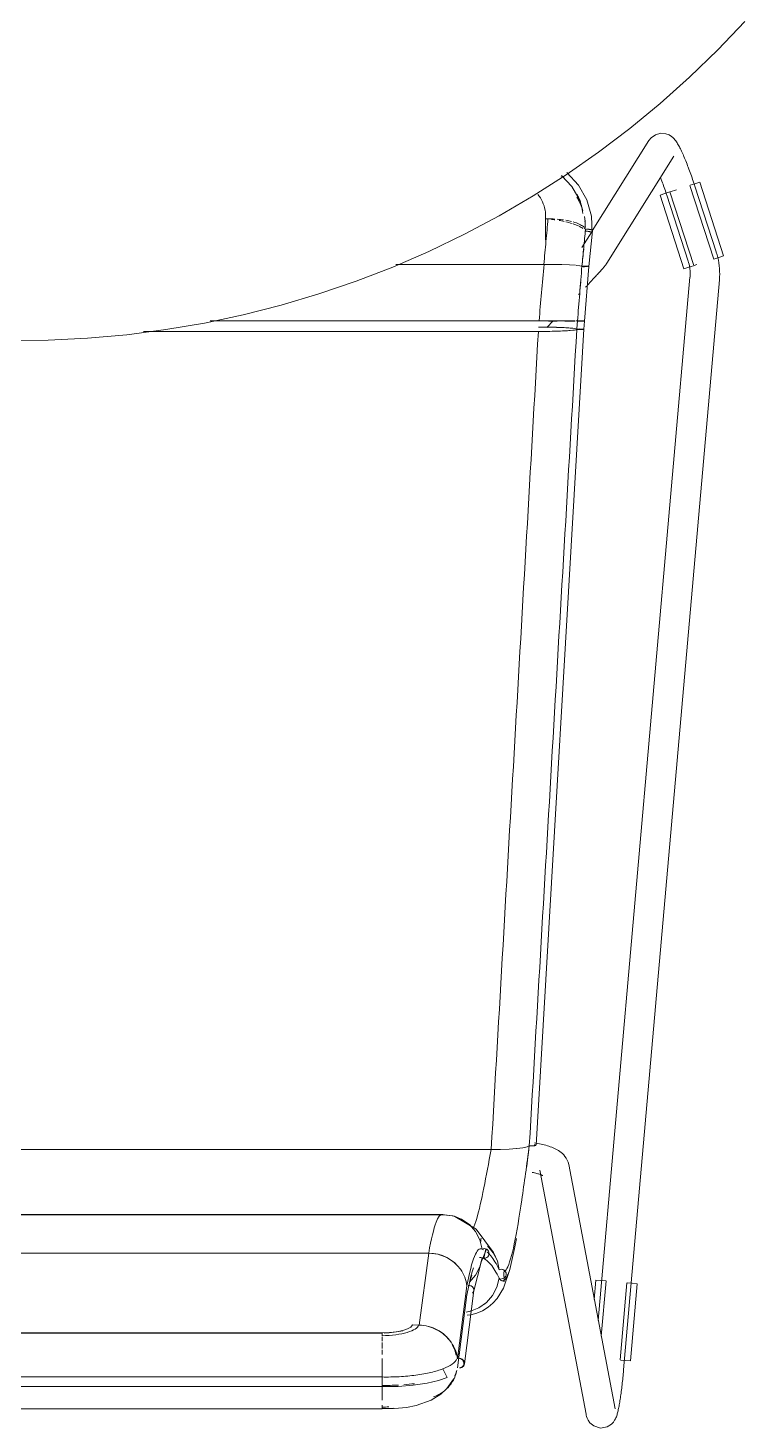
# Model space of a CAD drawing. Header units: millimetres. Extents: x 155927 to 317870, y -36033 to 97293.
# Drawn here: x 167040 to 167332, y 30926 to 31495 of the extents above; entities that cross this region are included whole.
import ezdxf

# ---------------------------------------------------------------- set-up
doc = ezdxf.new("R2010")
doc.units = ezdxf.units.MM
doc.header["$MEASUREMENT"] = 0
doc.layers.add('I-FURN', color=8, linetype='CONTINUOUS', lineweight=9)

msp = doc.modelspace()

# ---------------------------------------------------------------- linework, layer by layer
at = {"layer": 'I-FURN'}
for p, q in [((167320.59, 31486.47), (167331.63, 31498.05)), ((167309.1, 31475.34), (167320.59, 31486.47)), ((167297.17, 31464.68), (167309.1, 31475.34)), ((167284.82, 31454.51), (167297.17, 31464.68)), ((167272.08, 31444.84), (167284.82, 31454.51)), ((167292.57, 31449.61), (167269.54, 31412.84)), ((167293.46, 31450.73), (167292.57, 31449.61)), ((167293.46, 31450.73), (167295.19, 31451.95)), ((167295.19, 31451.95), (167297.42, 31452.54)), ((167297.42, 31452.54), (167299.4, 31452.37)), ((167299.4, 31452.37), (167300.78, 31451.85)), ((167300.78, 31451.85), (167301.69, 31451.28)), ((167301.69, 31451.28), (167302.32, 31450.76)), ((167302.32, 31450.76), (167302.78, 31450.29)), ((167302.78, 31450.29), (167303.15, 31449.87)), ((167303.15, 31449.87), (167303.46, 31449.47)), ((167303.46, 31449.47), (167303.74, 31449.08)), ((167303.74, 31449.08), (167304, 31448.69)), ((167304, 31448.69), (167304.24, 31448.3)), ((167258.96, 31435.68), (167272.08, 31444.84)), ((167275.43, 31399.65), (167302.74, 31443.24)), ((167304.24, 31448.3), (167304.48, 31447.9)), ((167304.48, 31447.9), (167304.71, 31447.49)), ((167304.71, 31447.49), (167304.94, 31447.06)), ((167304.94, 31447.06), (167305.16, 31446.62)), ((167305.16, 31446.62), (167305.39, 31446.16)), ((167305.39, 31446.16), (167305.62, 31445.69)), ((167305.62, 31445.69), (167305.86, 31445.2)), ((167305.86, 31445.2), (167306.09, 31444.69)), ((167306.09, 31444.69), (167306.33, 31444.16)), ((167306.33, 31444.16), (167306.57, 31443.62)), ((167306.57, 31443.62), (167306.81, 31443.06)), ((167306.81, 31443.06), (167307.06, 31442.48)), ((167307.06, 31442.48), (167307.3, 31441.88)), ((167307.3, 31441.88), (167307.55, 31441.27)), ((167307.55, 31441.27), (167307.8, 31440.65)), ((167307.8, 31440.65), (167308.06, 31440.01)), ((167308.06, 31440.01), (167308.31, 31439.35)), ((167308.31, 31439.35), (167308.56, 31438.69)), ((167308.56, 31438.69), (167308.82, 31438.01)), ((167308.82, 31438.01), (167309.07, 31437.32)), ((167309.07, 31437.32), (167309.33, 31436.62)), ((167245.48, 31427.06), (167258.96, 31435.68)), ((167261.25, 31430.84), (167257, 31435.3)), ((167263.93, 31431.42), (167259.19, 31436.57)), ((167267.32, 31425.41), (167263.93, 31431.42)), ((167297.37, 31434.35), (167297.61, 31433.73)), ((167297.61, 31433.73), (167297.84, 31433.09)), ((167297.84, 31433.09), (167298.08, 31432.44)), ((167298.08, 31432.44), (167298.31, 31431.79)), ((167298.31, 31431.79), (167298.55, 31431.12)), ((167309.21, 31431.33), (167318.9, 31401.33)), ((167309.33, 31436.62), (167309.58, 31435.91)), ((167309.33, 31431.37), (167311.3, 31432.01)), ((167309.58, 31435.91), (167309.84, 31435.2)), ((167309.84, 31435.2), (167310.09, 31434.48)), ((167310.09, 31434.48), (167310.34, 31433.75)), ((167310.34, 31433.75), (167310.59, 31433.02)), ((167310.59, 31433.02), (167310.83, 31432.28)), ((167310.83, 31432.28), (167311.08, 31431.54)), ((167311.08, 31431.54), (167311.23, 31431.08)), ((167311.3, 31432.01), (167313.25, 31432.64)), ((167313.25, 31432.64), (167322.94, 31402.63)), ((167231.67, 31418.98), (167245.48, 31427.06)), ((167264.62, 31425.01), (167261.25, 31430.84)), ((167297.1, 31427.42), (167299.05, 31428.05)), ((167297.1, 31427.42), (167306.79, 31397.42)), ((167298.55, 31431.12), (167298.78, 31430.45)), ((167298.78, 31430.45), (167299.02, 31429.77)), ((167299.02, 31429.77), (167299.25, 31429.08)), ((167299.05, 31428.05), (167301.02, 31428.69)), ((167299.25, 31429.08), (167299.48, 31428.4)), ((167299.48, 31428.4), (167299.71, 31427.7)), ((167299.71, 31427.7), (167299.82, 31427.37)), ((167299.82, 31427.37), (167308.53, 31400.56)), ((167310.83, 31398.72), (167301.14, 31428.73)), ((167303.72, 31429.56), (167301.24, 31428.76)), ((167319.94, 31404.27), (167311.23, 31431.08)), ((167269.2, 31418.89), (167267.32, 31425.41)), ((167217.55, 31411.46), (167231.67, 31418.98)), ((167250.49, 31417.77), (167251.53, 31417.77)), ((167250.54, 31409.26), (167250.54, 31419.01)), ((167269.48, 31411.98), (167269.2, 31418.89)), ((167203.13, 31404.52), (167217.55, 31411.46)), ((167269.3, 31412.47), (167265.26, 31406.02)), ((167269.61, 31412.88), (167268.18, 31398.38)), ((167188.46, 31398.15), (167203.13, 31404.52)), ((167319.96, 31404.22), (167319.94, 31404.27)), ((167320.28, 31403.13), (167319.96, 31404.22)), ((167320.57, 31402.02), (167320.28, 31403.13)), ((167173.54, 31392.38), (167188.46, 31398.15)), ((167249.83, 31399.22), (167189.72, 31399.22)), ((167189.72, 31399.22), (167249.83, 31399.22)), ((167253.6, 31399.19), (167249.83, 31399.22)), ((167249.95, 31399.22), (167253.6, 31399.19)), ((167253.69, 31399.19), (167257.13, 31399.11)), ((167257.13, 31399.12), (167253.69, 31399.19)), ((167260.23, 31399), (167257.13, 31399.12)), ((167257.2, 31399.11), (167260.23, 31399)), ((167262.71, 31398.85), (167260.23, 31399)), ((167260.27, 31399), (167262.71, 31398.85)), ((167262.99, 31398.83), (167264.44, 31398.67)), ((167264.44, 31398.67), (167262.99, 31398.83)), ((167265.33, 31398.48), (167264.44, 31398.67)), ((167264.45, 31398.67), (167265.33, 31398.48)), ((167265.8, 31398.49), (167265.33, 31398.48)), ((167265.33, 31398.48), (167265.8, 31398.49)), ((167265.82, 31398.28), (167265.34, 31398.29)), ((167265.35, 31398.29), (167265.82, 31398.28)), ((167266.3, 31398.49), (167265.8, 31398.49)), ((167265.8, 31398.49), (167266.3, 31398.49)), ((167265.82, 31398.28), (167266.32, 31398.28)), ((167266.31, 31398.28), (167265.82, 31398.28)), ((167266.79, 31398.48), (167266.3, 31398.49)), ((167266.3, 31398.49), (167266.79, 31398.48)), ((167266.8, 31398.29), (167266.31, 31398.28)), ((167266.32, 31398.28), (167266.81, 31398.29)), ((167268.18, 31398.38), (167266.36, 31376.18)), ((167267.25, 31398.47), (167266.79, 31398.48)), ((167266.79, 31398.48), (167267.24, 31398.47)), ((167267.26, 31398.3), (167266.8, 31398.29)), ((167266.81, 31398.29), (167267.26, 31398.3)), ((167267.24, 31398.47), (167267.63, 31398.46)), ((167267.63, 31398.46), (167267.25, 31398.47)), ((167267.93, 31398.44), (167267.63, 31398.46)), ((167267.63, 31398.46), (167267.92, 31398.44)), ((167267.64, 31398.31), (167267.93, 31398.33)), ((167267.93, 31398.33), (167267.64, 31398.31)), ((167268.12, 31398.41), (167267.93, 31398.44)), ((167267.93, 31398.33), (167268.12, 31398.36)), ((167268.12, 31398.36), (167267.93, 31398.33)), ((167268.11, 31398.41), (167268.18, 31398.38)), ((167268.18, 31398.38), (167268.12, 31398.41)), ((167268.12, 31398.36), (167268.18, 31398.38)), ((167268.18, 31398.38), (167268.12, 31398.36)), ((167273.43, 31397.13), (167273.17, 31396.83)), ((167273.67, 31397.41), (167273.43, 31397.13)), ((167273.9, 31397.67), (167273.67, 31397.41)), ((167274.12, 31397.93), (167273.9, 31397.67)), ((167274.32, 31398.17), (167274.12, 31397.93)), ((167274.51, 31398.4), (167274.32, 31398.17)), ((167274.69, 31398.62), (167274.51, 31398.4)), ((167274.86, 31398.84), (167274.69, 31398.62)), ((167275.03, 31399.07), (167274.86, 31398.84)), ((167275.22, 31399.33), (167275.03, 31399.07)), ((167275.43, 31399.65), (167275.22, 31399.33)), ((167308.74, 31398.05), (167306.79, 31397.42)), ((167308.53, 31400.56), (167308.72, 31399.92)), ((167308.72, 31399.92), (167308.89, 31399.28)), ((167310.71, 31398.68), (167308.74, 31398.05)), ((167308.89, 31399.28), (167309.03, 31398.64)), ((167309.03, 31398.64), (167309.14, 31397.98)), ((167309.14, 31397.98), (167309.23, 31397.33)), ((167309.23, 31397.33), (167309.29, 31396.67)), ((167312.09, 31399.13), (167310.93, 31398.75)), ((167320.99, 31402), (167319.02, 31401.37)), ((167320.81, 31400.91), (167320.57, 31402.02)), ((167321.01, 31399.78), (167320.81, 31400.91)), ((167322.94, 31402.63), (167320.99, 31402)), ((167321.16, 31398.65), (167321.01, 31399.78)), ((167321.26, 31397.51), (167321.16, 31398.65)), ((167321.32, 31396.37), (167321.26, 31397.51)), ((167158.4, 31387.2), (167173.54, 31392.38)), ((167268.59, 31391.81), (167268.15, 31391.34)), ((167269.01, 31392.26), (167268.59, 31391.81)), ((167269.42, 31392.71), (167269.01, 31392.26)), ((167269.83, 31393.14), (167269.42, 31392.71)), ((167270.22, 31393.57), (167269.83, 31393.14)), ((167270.6, 31393.98), (167270.22, 31393.57)), ((167270.97, 31394.38), (167270.6, 31393.98)), ((167271.32, 31394.77), (167270.97, 31394.38)), ((167271.67, 31395.15), (167271.32, 31394.77)), ((167271.99, 31395.51), (167271.67, 31395.15)), ((167272.31, 31395.86), (167271.99, 31395.51)), ((167309.27, 31394), (167271.99, 30969.65)), ((167272.61, 31396.2), (167272.31, 31395.86)), ((167272.9, 31396.52), (167272.61, 31396.2)), ((167273.17, 31396.83), (167272.9, 31396.52)), ((167282.28, 30949.63), (167321.22, 31392.95)), ((167309.28, 31394.02), (167309.27, 31394)), ((167309.32, 31394.68), (167309.28, 31394.02)), ((167309.29, 31396.67), (167309.33, 31396.01)), ((167309.34, 31395.34), (167309.32, 31394.68)), ((167309.33, 31396.01), (167309.34, 31395.34)), ((167321.23, 31392.95), (167321.3, 31394.09)), ((167321.3, 31394.09), (167321.34, 31395.23)), ((167321.34, 31395.23), (167321.32, 31396.37)), ((167143.06, 31382.64), (167158.4, 31387.2)), ((167264.45, 31387.43), (167263.97, 31386.92)), ((167267.27, 31390.4), (167266.81, 31389.91)), ((167267.71, 31390.87), (167267.27, 31390.4)), ((167268.15, 31391.34), (167267.71, 31390.87)), ((167127.56, 31378.7), (167143.06, 31382.64)), ((167096.14, 31372.68), (167111.91, 31375.37)), ((167111.91, 31375.37), (167127.56, 31378.7)), ((167114.15, 31376.25), (167247.89, 31376.25)), ((167247.89, 31376.25), (167114.15, 31376.25)), ((167247.89, 31376.25), (167251.68, 31376.25)), ((167251.68, 31376.25), (167247.89, 31376.25)), ((167251.12, 31373.57), (167253.69, 31376.24)), ((167251.68, 31376.25), (167255.24, 31376.24)), ((167255.25, 31376.24), (167251.68, 31376.25)), ((167255.24, 31376.13), (167251.68, 31376.12)), ((167251.68, 31376.12), (167255.24, 31376.13)), ((167255.25, 31376.24), (167258.38, 31376.23)), ((167258.38, 31376.23), (167255.25, 31376.24)), ((167260.86, 31376.15), (167258.36, 31376.14)), ((167258.37, 31376.14), (167260.87, 31376.15)), ((167258.38, 31376.23), (167260.88, 31376.22)), ((167260.88, 31376.22), (167258.38, 31376.23)), ((167262.61, 31376.16), (167260.86, 31376.15)), ((167260.87, 31376.15), (167262.62, 31376.16)), ((167260.88, 31376.22), (167262.63, 31376.21)), ((167262.63, 31376.21), (167260.88, 31376.22)), ((167263.05, 31376.2), (167263.52, 31376.19)), ((167263.52, 31376.19), (167263.05, 31376.2)), ((167263.98, 31376.18), (167263.51, 31376.18)), ((167263.51, 31376.18), (167263.98, 31376.18)), ((167263.52, 31376.19), (167263.99, 31376.19)), ((167263.99, 31376.19), (167263.52, 31376.19)), ((167264.48, 31376.18), (167263.98, 31376.18)), ((167263.98, 31376.18), (167264.48, 31376.18)), ((167263.99, 31376.19), (167264.48, 31376.19)), ((167264.49, 31376.19), (167263.99, 31376.19)), ((167264.48, 31376.19), (167264.97, 31376.19)), ((167264.97, 31376.18), (167264.48, 31376.18)), ((167264.48, 31376.18), (167264.97, 31376.18)), ((167264.98, 31376.19), (167264.49, 31376.19)), ((167264.97, 31376.19), (167265.42, 31376.19)), ((167265.42, 31376.18), (167264.97, 31376.18)), ((167264.97, 31376.18), (167265.42, 31376.18)), ((167265.43, 31376.19), (167264.98, 31376.19)), ((167265.42, 31376.19), (167265.81, 31376.19)), ((167265.8, 31376.18), (167265.42, 31376.18)), ((167265.42, 31376.18), (167265.81, 31376.18)), ((167265.81, 31376.19), (167265.43, 31376.19)), ((167266.1, 31376.18), (167265.8, 31376.18)), ((167265.81, 31376.19), (167266.1, 31376.19)), ((167266.1, 31376.19), (167265.81, 31376.19)), ((167265.81, 31376.18), (167266.1, 31376.18)), ((167266.09, 31372.82), (167266.35, 31376.18)), ((167266.1, 31376.19), (167266.29, 31376.19)), ((167266.29, 31376.19), (167266.1, 31376.19)), ((167266.28, 31376.18), (167266.1, 31376.18)), ((167266.1, 31376.18), (167266.29, 31376.18)), ((167266.35, 31376.18), (167266.28, 31376.18)), ((167266.29, 31376.19), (167266.35, 31376.18)), ((167266.36, 31376.18), (167266.29, 31376.19)), ((167266.29, 31376.18), (167266.36, 31376.18)), ((167048.36, 31368.41), (167064.34, 31369.19)), ((167064.34, 31369.19), (167080.27, 31370.62)), ((167080.27, 31370.62), (167096.14, 31372.68)), ((167087.05, 31371.93), (167247.63, 31371.93)), ((167247.63, 31371.93), (167087.05, 31371.93)), ((167266.08, 31372.82), (167246.79, 31040.92)), ((167247.63, 31371.93), (167251.41, 31371.96)), ((167251.42, 31373.69), (167247.74, 31373.72)), ((167251.41, 31371.96), (167254.98, 31372.04)), ((167254.97, 31373.61), (167251.42, 31373.69)), ((167258.09, 31373.49), (167254.97, 31373.61)), ((167254.98, 31372.04), (167258.11, 31372.16)), ((167260.59, 31373.33), (167258.09, 31373.49)), ((167258.11, 31372.16), (167260.61, 31372.32)), ((167262.34, 31373.13), (167260.59, 31373.33)), ((167260.61, 31372.32), (167262.36, 31372.51)), ((167263.24, 31372.92), (167262.34, 31373.13)), ((167262.36, 31372.51), (167263.25, 31372.73)), ((167263.71, 31372.93), (167263.24, 31372.92)), ((167263.25, 31372.73), (167263.72, 31372.72)), ((167264.2, 31372.94), (167263.71, 31372.93)), ((167263.72, 31372.72), (167264.21, 31372.71)), ((167264.69, 31372.93), (167264.2, 31372.94)), ((167264.21, 31372.71), (167264.7, 31372.72)), ((167265.15, 31372.92), (167264.69, 31372.93)), ((167264.7, 31372.72), (167265.15, 31372.73)), ((167265.53, 31372.9), (167265.15, 31372.92)), ((167265.15, 31372.73), (167265.53, 31372.75)), ((167265.82, 31372.88), (167265.53, 31372.9)), ((167265.53, 31372.75), (167265.83, 31372.77)), ((167266.01, 31372.85), (167265.82, 31372.88)), ((167265.83, 31372.77), (167266.02, 31372.8)), ((167266.08, 31372.83), (167266.01, 31372.85)), ((167266.02, 31372.8), (167266.08, 31372.82)), ((167032.36, 31368.26), (167048.36, 31368.41)), ((166844.98, 31039.2), (167228.38, 31039.2)), ((167228.38, 31039.2), (166844.98, 31039.2)), ((167228.38, 31039.2), (167232.14, 31039.26)), ((167232.15, 31039.26), (167228.45, 31039.2)), ((167232.14, 31039.26), (167235.68, 31039.41)), ((167235.68, 31039.41), (167232.21, 31039.26)), ((167235.68, 31039.41), (167238.78, 31039.65)), ((167238.78, 31039.65), (167235.73, 31039.41)), ((167238.78, 31039.65), (167241.28, 31039.96)), ((167241.28, 31039.96), (167238.81, 31039.65)), ((167241.28, 31039.96), (167243.02, 31040.33)), ((167243.02, 31040.33), (167241.29, 31039.96)), ((167243.93, 31040.73), (167243.02, 31040.33)), ((167243.02, 31040.33), (167243.93, 31040.73)), ((167243.93, 31040.73), (167244.4, 31040.71)), ((167244.4, 31040.71), (167243.93, 31040.73)), ((167244.4, 31040.71), (167244.89, 31040.7)), ((167244.9, 31040.7), (167244.4, 31040.71)), ((167244.89, 31040.7), (167245.39, 31040.71)), ((167245.39, 31040.71), (167244.9, 31040.7)), ((167245.39, 31040.71), (167245.84, 31040.73)), ((167245.84, 31040.73), (167245.39, 31040.71)), ((167245.84, 31040.73), (167246.23, 31040.77)), ((167246.23, 31040.77), (167245.84, 31040.73)), ((167246.25, 31041.06), (167245.87, 31041.1)), ((167245.88, 31041.1), (167246.26, 31041.06)), ((167246.69, 31041.82), (167245.98, 31041.94)), ((167246.23, 31040.77), (167246.52, 31040.81)), ((167246.53, 31040.81), (167246.23, 31040.77)), ((167246.54, 31041.02), (167246.25, 31041.06)), ((167246.26, 31041.06), (167246.55, 31041.02)), ((167247.38, 31041.7), (167246.69, 31041.82)), ((167246.79, 31040.92), (167246.73, 31040.97)), ((167246.73, 31040.97), (167246.79, 31040.92)), ((167248.06, 31041.56), (167247.38, 31041.7)), ((167248.73, 31041.42), (167248.06, 31041.56)), ((167249.39, 31041.27), (167248.73, 31041.42)), ((167250.03, 31041.11), (167249.39, 31041.27)), ((167250.66, 31040.93), (167250.03, 31041.11)), ((167251.28, 31040.75), (167250.66, 31040.93)), ((167251.88, 31040.56), (167251.28, 31040.75)), ((167252.47, 31040.35), (167251.88, 31040.56)), ((167253.05, 31040.13), (167252.47, 31040.35)), ((167253.62, 31039.9), (167253.05, 31040.13)), ((167254.18, 31039.64), (167253.62, 31039.9)), ((167254.74, 31039.37), (167254.18, 31039.64)), ((167255.27, 31039.08), (167254.74, 31039.37)), ((167255.81, 31038.76), (167255.27, 31039.08)), ((167256.35, 31038.4), (167255.81, 31038.76)), ((167256.88, 31038), (167256.35, 31038.4)), ((167257.41, 31037.54), (167256.88, 31038)), ((167257.93, 31037.03), (167257.41, 31037.54)), ((167258.44, 31036.43), (167257.93, 31037.03)), ((167258.92, 31035.74), (167258.44, 31036.43)), ((167259.36, 31034.95), (167258.92, 31035.74)), ((167259.73, 31034.06), (167259.36, 31034.95)), ((167259.98, 31033.07), (167259.73, 31034.06)), ((167278.8, 30933.78), (167259.98, 31033.07)), ((167245.64, 31029.81), (167245.15, 31029.91)), ((167246.11, 31029.71), (167245.64, 31029.81)), ((167246.56, 31029.61), (167246.11, 31029.71)), ((167246.98, 31029.5), (167246.56, 31029.61)), ((167247.38, 31029.39), (167246.98, 31029.5)), ((167247.74, 31029.28), (167247.38, 31029.39)), ((167248.08, 31029.18), (167247.74, 31029.28)), ((167248.38, 31029.07), (167248.08, 31029.18)), ((167248.19, 31030.83), (167267.01, 30931.54)), ((167248.65, 31028.97), (167248.38, 31029.07)), ((167248.88, 31028.87), (167248.65, 31028.97)), ((167249.08, 31028.79), (167248.88, 31028.87)), ((167249.23, 31028.71), (167249.08, 31028.79)), ((167249.32, 31028.66), (167249.23, 31028.71)), ((167249.39, 31028.62), (167249.32, 31028.66)), ((167249.41, 31028.61), (167249.39, 31028.62)), ((166864.28, 31012.7), (167209.07, 31012.7)), ((167209.07, 31012.7), (166864.28, 31012.7)), ((167208.53, 31012.85), (166903.73, 31012.85)), ((167208.53, 31012.85), (167213.57, 31012.05)), ((167212.86, 31012.22), (167209.07, 31012.7)), ((167209.07, 31012.69), (167212.86, 31012.22)), ((167212.86, 31012.22), (167216.43, 31010.85)), ((167216.43, 31010.86), (167212.86, 31012.22)), ((167213.57, 31012.05), (167216.74, 31010.68)), ((167213.72, 31011.98), (167222.37, 31006.87)), ((167219.57, 31008.69), (167216.43, 31010.86)), ((167216.43, 31010.85), (167219.56, 31008.68)), ((167219.56, 31008.68), (167222.07, 31005.81)), ((167222.07, 31005.81), (167219.57, 31008.69)), ((167222.07, 31005.81), (167223.82, 31002.42)), ((167223.83, 31002.42), (167222.07, 31005.81)), ((167222.37, 31006.87), (167229.35, 30997.33)), ((167224.72, 30998.71), (167223.83, 31002.42)), ((167224.36, 30993.35), (167226.53, 30998.67)), ((167225.19, 30998.87), (167224.72, 30998.71)), ((167224.72, 30998.7), (167225.19, 30998.86)), ((167225.69, 30998.91), (167225.19, 30998.87)), ((167225.19, 30998.86), (167225.68, 30998.9)), ((167225.4, 30994.91), (167226.23, 30998.81)), ((167225.68, 30998.9), (167226.18, 30998.82)), ((167226.18, 30998.82), (167225.69, 30998.91)), ((167226.18, 30998.82), (167226.63, 30998.62)), ((167226.63, 30998.62), (167226.18, 30998.82)), ((167226.63, 30998.62), (167227.01, 30998.31)), ((167227.01, 30998.31), (167226.63, 30998.62)), ((167226.9, 31000.09), (167229.29, 30997.25)), ((167229.31, 30997.25), (167226.9, 31000.09)), ((167236.06, 30990.41), (167237.95, 30998.93)), ((167237.95, 30998.93), (167238.68, 31003)), ((166870.32, 30997.1), (167203.03, 30997.1)), ((167203.03, 30997.1), (166870.32, 30997.1)), ((167203.03, 30997.1), (167199.17, 30967.82)), ((167206.8, 30996.62), (167203.03, 30997.1)), ((167210.35, 30995.3), (167206.8, 30996.62)), ((167213.46, 30993.23), (167210.35, 30995.3)), ((167215.95, 30990.49), (167213.46, 30993.23)), ((167221.39, 30981.74), (167224.36, 30993.35)), ((167223.83, 30991.48), (167224.72, 30995.2)), ((167224.72, 30995.2), (167224.59, 30994.29)), ((167225.19, 30995.04), (167224.72, 30995.2)), ((167224.72, 30995.2), (167225.19, 30995.04)), ((167225.68, 30995), (167225.19, 30995.04)), ((167225.19, 30995.04), (167225.69, 30995)), ((167226.18, 30995.08), (167225.68, 30995)), ((167225.69, 30995), (167226.18, 30995.08)), ((167226.63, 30995.28), (167226.18, 30995.08)), ((167226.18, 30995.08), (167226.63, 30995.28)), ((167227.01, 30995.6), (167226.63, 30995.28)), ((167226.63, 30995.28), (167227.01, 30995.6)), ((167227.01, 30998.31), (167227.3, 30997.9)), ((167227.31, 30997.9), (167227.01, 30998.31)), ((167227.3, 30996), (167227.01, 30995.6)), ((167227.01, 30995.6), (167227.31, 30996)), ((167227.3, 30997.9), (167227.49, 30997.44)), ((167227.49, 30996.46), (167227.3, 30996)), ((167227.5, 30997.44), (167227.31, 30997.9)), ((167227.31, 30996), (167227.5, 30996.46)), ((167227.49, 30997.44), (167227.56, 30996.95)), ((167227.56, 30996.95), (167227.49, 30996.46)), ((167227.56, 30996.95), (167227.5, 30997.44)), ((167227.5, 30996.46), (167227.56, 30996.95)), ((167229.29, 30997.25), (167230.94, 30993.93)), ((167230.95, 30993.93), (167229.31, 30997.25)), ((167229.35, 30997.33), (167230.24, 30995.58)), ((167230.94, 30993.93), (167231.73, 30990.31)), ((167231.73, 30990.32), (167230.95, 30993.93)), ((167219.57, 30985.21), (167222.07, 30988.09)), ((167220.57, 30988.12), (167219.81, 30985.68)), ((167222.07, 30988.09), (167223.83, 30991.48)), ((167231.73, 30990.31), (167232.2, 30990.47)), ((167232.2, 30990.47), (167231.73, 30990.32)), ((167232.7, 30990.5), (167232.2, 30990.47)), ((167232.2, 30990.47), (167232.7, 30990.49)), ((167233.2, 30990.41), (167232.7, 30990.5)), ((167232.7, 30990.49), (167233.19, 30990.4)), ((167233.19, 30990.4), (167233.64, 30990.2)), ((167233.65, 30990.2), (167233.2, 30990.41)), ((167233.39, 30982.79), (167236.06, 30990.41)), ((167233.75, 30985.59), (167233.56, 30989.43)), ((167233.98, 30987.2), (167233.59, 30986.89)), ((167233.6, 30986.89), (167233.99, 30987.2)), ((167233.64, 30990.2), (167234.02, 30989.88)), ((167234.02, 30989.88), (167233.65, 30990.2)), ((167234.28, 30987.59), (167233.98, 30987.2)), ((167233.99, 30987.2), (167234.29, 30987.59)), ((167234.02, 30989.88), (167234.31, 30989.48)), ((167234.31, 30989.48), (167234.02, 30989.88)), ((167234.48, 30988.05), (167234.28, 30987.59)), ((167234.29, 30987.59), (167234.48, 30988.05)), ((167234.31, 30989.48), (167234.49, 30989.02)), ((167234.5, 30989.02), (167234.31, 30989.48)), ((167234.55, 30988.53), (167234.48, 30988.05)), ((167234.48, 30988.05), (167234.56, 30988.53)), ((167234.49, 30989.02), (167234.55, 30988.53)), ((167234.56, 30988.53), (167234.5, 30989.02)), ((167214.74, 30954.02), (167218.58, 30983.72)), ((167217.55, 30952.04), (167221.41, 30981.82)), ((167219.81, 30985.68), (167218.43, 30979.39)), ((167219.55, 30983.91), (167219.05, 30983.88)), ((167220.04, 30983.84), (167219.55, 30983.91)), ((167220.49, 30983.64), (167220.04, 30983.84)), ((167220.87, 30983.34), (167220.49, 30983.64)), ((167221.17, 30982.96), (167220.87, 30983.34)), ((167221.36, 30982.52), (167221.17, 30982.96)), ((167221.17, 30981.14), (167221.36, 30981.58)), ((167221.42, 30982.05), (167221.36, 30982.52)), ((167221.36, 30981.58), (167221.42, 30982.05)), ((167229.03, 30979.88), (167230.77, 30983.2)), ((167230.77, 30983.2), (167231.68, 30986.83)), ((167230.88, 30978.67), (167233.39, 30982.79)), ((167232.15, 30986.67), (167231.68, 30986.83)), ((167231.68, 30986.83), (167232.15, 30986.66)), ((167232.59, 30985.91), (167233.75, 30985.59)), ((167233.14, 30986.7), (167232.65, 30986.62)), ((167232.65, 30986.62), (167233.14, 30986.7)), ((167233.59, 30986.89), (167233.14, 30986.7)), ((167233.14, 30986.7), (167233.6, 30986.89)), ((167270.94, 30986.13), (167270.25, 30978.24)), ((167270.94, 30986.13), (167272.98, 30985.95)), ((167272.98, 30985.95), (167275.05, 30985.77)), ((167273.2, 30963.28), (167275.17, 30985.76)), ((167283.62, 30985.02), (167280.86, 30953.61)), ((167283.74, 30985.01), (167285.81, 30984.82)), ((167287.85, 30984.64), (167285.09, 30953.23)), ((167285.81, 30984.82), (167287.85, 30984.64)), ((167214.71, 30950.48), (167218.56, 30980.17)), ((167220.88, 30980.75), (167221.17, 30981.14)), ((167223.47, 30974.88), (167226.55, 30977.05)), ((167226.55, 30977.05), (167225.42, 30976.13)), ((167226.55, 30977.05), (167229.03, 30979.88)), ((167227.17, 30975.03), (167229.14, 30976.71)), ((167229.14, 30976.71), (167230.88, 30978.67)), ((167219.95, 30973.48), (167218.21, 30973.11)), ((167218.21, 30973.11), (167219.96, 30973.48)), ((167218.68, 30971.82), (167220.1, 30971.96)), ((167219.96, 30973.48), (167223.47, 30974.88)), ((167220.1, 30971.96), (167222.6, 30972.62)), ((167222.6, 30972.62), (167224.97, 30973.65)), ((167224.97, 30973.65), (167227.17, 30975.03)), ((167184.1, 30964.63), (166889.25, 30964.63)), ((166889.25, 30964.57), (167184.1, 30964.57)), ((167187.14, 30964.74), (167184.1, 30964.63)), ((167189.99, 30965.06), (167187.14, 30964.74)), ((167192.48, 30965.57), (167189.99, 30965.06)), ((167194.47, 30966.24), (167192.48, 30965.57)), ((167195.82, 30967.03), (167194.47, 30966.24)), ((167196.46, 30967.89), (167195.82, 30967.03)), ((167199.17, 30967.82), (167196.46, 30967.89)), ((167184.1, 30963.04), (167184.1, 30961.3)), ((167184.1, 30960.72), (167184.1, 30958.25)), ((167184.1, 30957.73), (167184.1, 30955.89)), ((167184.1, 30954.26), (167184.1, 30950.71)), ((167215.17, 30954.01), (167215.49, 30956.45)), ((167283.05, 30953.41), (167280.98, 30953.6)), ((167285.09, 30953.23), (167283.05, 30953.41)), ((167184.1, 30946.7), (167184.1, 30950.51)), ((167184.1, 30950.51), (167184.1, 30946.7)), ((167210.53, 30946.46), (167208.77, 30949.99)), ((167282.05, 30947.22), (167282.13, 30947.97)), ((167282.13, 30947.97), (167282.2, 30948.72)), ((167282.2, 30948.72), (167282.26, 30949.47)), ((167282.26, 30949.47), (167282.28, 30949.63)), ((167184.1, 30946.73), (166889.25, 30946.73)), ((166889.25, 30942.77), (167184.1, 30942.77)), ((167184.1, 30946.62), (167184.1, 30942.77)), ((167184.1, 30946.39), (167184.1, 30946.62)), ((167184.1, 30946.06), (167184.1, 30946.39)), ((167184.1, 30945.65), (167184.1, 30946.06)), ((167184.1, 30945.17), (167184.1, 30945.65)), ((167184.1, 30944.67), (167184.1, 30945.17)), ((167184.1, 30944.18), (167184.1, 30944.67)), ((167184.1, 30943.73), (167184.1, 30944.18)), ((167184.1, 30943.34), (167184.1, 30943.73)), ((167184.1, 30943.03), (167184.1, 30943.34)), ((167184.1, 30942.84), (167184.1, 30943.03)), ((167184.1, 30939.99), (167184.1, 30943.01)), ((167184.1, 30943.01), (167184.1, 30940)), ((167184.1, 30942.77), (167190.64, 30942.86)), ((167184.1, 30942.77), (167184.1, 30942.84)), ((167190.64, 30942.86), (167196.77, 30943.35)), ((167196.77, 30943.35), (167202.39, 30944.19)), ((167202.39, 30944.19), (167207.08, 30945.29)), ((167207.08, 30945.29), (167210.53, 30946.46)), ((167207.92, 30939.66), (167210.39, 30941.95)), ((167210.39, 30941.95), (167213.07, 30945.85)), ((167213.07, 30945.85), (167213.17, 30946.05)), ((167281.41, 30941.46), (167281.5, 30942.15)), ((167281.5, 30942.15), (167281.58, 30942.85)), ((167281.58, 30942.85), (167281.66, 30943.56)), ((167281.66, 30943.56), (167281.75, 30944.28)), ((167281.75, 30944.28), (167281.83, 30945)), ((167281.83, 30945), (167281.9, 30945.74)), ((167281.9, 30945.74), (167281.98, 30946.48)), ((167281.98, 30946.48), (167282.05, 30947.22)), ((167184.1, 30939.83), (167184.1, 30937.25)), ((167197.99, 30935.14), (167204.04, 30937.27)), ((167204.04, 30937.27), (167207.92, 30939.66)), ((167280.51, 30935.38), (167280.6, 30935.91)), ((167280.6, 30935.91), (167280.69, 30936.46)), ((167280.69, 30936.46), (167280.78, 30937.03)), ((167280.78, 30937.03), (167280.88, 30937.62)), ((167280.88, 30937.62), (167280.97, 30938.22)), ((167280.97, 30938.22), (167281.06, 30938.84)), ((167281.06, 30938.84), (167281.15, 30939.47)), ((167281.15, 30939.47), (167281.24, 30940.12)), ((167281.24, 30940.12), (167281.32, 30940.79)), ((167281.32, 30940.79), (167281.41, 30941.46)), ((166889.25, 30933.73), (167184.1, 30933.73)), ((167184.1, 30935.22), (167184.1, 30933.75)), ((167184.1, 30933.73), (167184.1, 30933.9)), ((167184.1, 30933.73), (167189.13, 30933.84)), ((167189.13, 30933.84), (167193.95, 30934.35)), ((167193.95, 30934.35), (167197.99, 30935.14)), ((167267.1, 30931.13), (167267.01, 30931.54)), ((167267.23, 30930.61), (167267.1, 30931.13)), ((167267.45, 30929.99), (167267.23, 30930.61)), ((167279.16, 30930.12), (167279.33, 30930.55)), ((167279.33, 30930.55), (167279.47, 30930.96)), ((167279.47, 30930.96), (167279.6, 30931.35)), ((167279.6, 30931.35), (167279.71, 30931.75)), ((167279.71, 30931.75), (167279.82, 30932.15)), ((167279.82, 30932.15), (167279.93, 30932.56)), ((167279.93, 30932.56), (167280.03, 30932.99)), ((167280.03, 30932.99), (167280.12, 30933.43)), ((167280.12, 30933.43), (167280.22, 30933.89)), ((167280.22, 30933.89), (167280.32, 30934.37)), ((167280.32, 30934.37), (167280.41, 30934.87)), ((167280.41, 30934.87), (167280.51, 30935.38)), ((167267.82, 30929.19), (167267.45, 30929.99)), ((167268.57, 30928.11), (167267.82, 30929.19)), ((167270.15, 30926.79), (167268.57, 30928.11)), ((167270.15, 30926.79), (167272.9, 30925.95)), ((167272.9, 30925.95), (167275.66, 30926.44)), ((167275.66, 30926.44), (167277.31, 30927.48)), ((167277.31, 30927.48), (167278.17, 30928.38)), ((167278.17, 30928.38), (167278.64, 30929.09)), ((167278.64, 30929.09), (167278.95, 30929.65)), ((167278.95, 30929.65), (167279.16, 30930.12))]:
    msp.add_line(p, q, dxfattribs=at)
for centre, major_axis, ratio, start_param, end_param in [((167202.9, 30982.03), (-15.78, 0), 0.955139, 3.737469, 4.704147), ((167202.9, 30982.03), (-15.78, 0), 0.955139, 3.495799, 3.737346), ((167202.9, 30982.03), (-15.78, 0), 0.955139, 3.254129, 3.495629), ((167219.46, 30982.05), (-1.96, 0), 0.955139, 2.379629, 4.923331), ((167184.1, 30949.48), (0, -15.75), 0.000004, 2.669107, 2.851347), ((167184.1, 30938.01), (12.4, 0), 0.287441, 4.712389, 4.932602)]:
    msp.add_ellipse(centre, major_axis=major_axis, ratio=ratio, start_param=start_param, end_param=end_param, dxfattribs=at)
for points in [[(167256.94, 31435.28), (167257.4, 31434.9), (167257.86, 31434.51), (167258.31, 31434.11)], [(167251.53, 31417.77), (167251.27, 31414.74), (167250.73, 31408.6), (167250.14, 31402.35), (167249.83, 31399.22)], [(167250.54, 31419.28), (167250.55, 31418.78), (167250.53, 31418.27), (167250.49, 31417.77)], [(167251.53, 31417.77), (167252.48, 31417.76), (167253.41, 31417.73), (167254.31, 31417.67)], [(167254.37, 31417.35), (167253.9, 31417.42), (167253.42, 31417.47), (167252.95, 31417.52)], [(167255.25, 31417.6), (167256.15, 31417.52), (167257.03, 31417.42), (167257.89, 31417.3)], [(167258.06, 31416.7), (167257.41, 31416.84), (167256.75, 31416.98), (167256.06, 31417.1)], [(167261.32, 31415.85), (167260.51, 31416.1), (167259.64, 31416.33), (167258.72, 31416.55)], [(167258.74, 31417.17), (167259.58, 31417.02), (167260.39, 31416.86), (167261.12, 31416.67)], [(167263.94, 31414.86), (167263.3, 31415.16), (167262.56, 31415.43), (167261.74, 31415.7)], [(167261.79, 31416.49), (167262.71, 31416.22), (167263.49, 31415.92), (167264.22, 31415.6)], [(167265.76, 31413.79), (167265.35, 31414.11), (167264.83, 31414.44), (167264.19, 31414.75)], [(167266.42, 31418.71), (167266.62, 31417.48), (167266.65, 31416.22), (167266.66, 31414.96)], [(167266.73, 31414.26), (167266.71, 31415.16), (167266.65, 31416.06), (167266.55, 31416.95)], [(167266.77, 31413.43), (167266.53, 31410.99), (167266.05, 31406.04), (167265.57, 31401), (167265.33, 31398.48)], [(167269.42, 31412.13), (167269.38, 31412.17), (167269.26, 31412.27), (167268.96, 31412.4), (167268.58, 31412.52), (167268.12, 31412.61), (167267.63, 31412.68), (167267.13, 31412.71), (167266.82, 31412.71), (167266.67, 31412.7)], [(167266.05, 31405.38), (167265.82, 31403.09), (167265.59, 31400.79), (167265.36, 31398.48)], [(167249.95, 31399.21), (167249.61, 31395.39), (167249.27, 31391.57), (167248.92, 31387.74)], [(167263.52, 31376.19), (167263.82, 31379.91), (167264.42, 31387.34), (167265.03, 31394.77), (167265.33, 31398.48)], [(167248.92, 31387.74), (167248.58, 31383.91), (167248.24, 31380.08), (167247.89, 31376.25)], [(167263.51, 31376.18), (167263.46, 31375.63), (167263.37, 31374.55), (167263.28, 31373.47), (167263.24, 31372.92)], [(167263.52, 31376.19), (167263.47, 31375.61), (167263.38, 31374.46), (167263.29, 31373.3), (167263.25, 31372.73)], [(167247.63, 31371.93), (167244.43, 31316.4), (167241.24, 31260.88), (167238.04, 31205.44)], [(167243.93, 31040.73), (167247.15, 31095.96), (167253.59, 31206.56), (167260.03, 31317.32), (167263.25, 31372.73)], [(167263.24, 31372.92), (167263.83, 31372.94), (167265.34, 31372.94), (167266.08, 31372.86), (167266.09, 31372.83)], [(167238.04, 31205.44), (167234.85, 31149.98), (167231.65, 31094.56), (167228.45, 31039.2)], [(167243.91, 31040.72), (167243.52, 31037.59), (167243.12, 31034.43), (167242.72, 31031.32)], [(167209.07, 31012.69), (167208.89, 31012.8), (167208.71, 31012.85), (167208.53, 31012.85)], [(167224.72, 30998.7), (167223.69, 30999.25), (167221.65, 30997.28), (167219.6, 30989.22), (167218.58, 30983.72)], [(167224.33, 31003.17), (167224.27, 31002.7), (167224.22, 31002.23), (167224.16, 31001.77)], [(167225.35, 30998.45), (167225.14, 30998.55), (167224.93, 30998.64), (167224.72, 30998.71)], [(167224.72, 30995.2), (167224.4, 30995.37), (167224.07, 30995.39), (167223.75, 30995.26)], [(167221.18, 30991.04), (167220.52, 30989.15), (167219.87, 30986.34), (167219.21, 30983.3)], [(167198.92, 30967.81), (167198.8, 30967.25), (167197.85, 30966.15), (167194.53, 30964.76), (167189.73, 30963.8), (167186, 30963.53), (167184.1, 30963.5)], [(167184.94, 30964.58), (167187.72, 30964.64), (167190.26, 30965), (167192.48, 30965.52)], [(167202.94, 30967.28), (167201.72, 30967.6), (167200.47, 30967.78), (167199.17, 30967.82)], [(167212.75, 30959.53), (167213.45, 30958.27), (167213.85, 30956.91), (167214.19, 30955.53)], [(167214.53, 30954.03), (167214.18, 30953.3), (167212.87, 30951.9), (167210.4, 30950.63), (167208.94, 30950.06)], [(167214.27, 30949.15), (167214.11, 30948.46), (167213.91, 30947.79), (167213.66, 30947.13)], [(167190.7, 30943.4), (167188.52, 30943.29), (167186.32, 30943.26), (167184.1, 30943.3)], [(167197.26, 30943.98), (167195.84, 30943.8), (167194.39, 30943.63), (167192.92, 30943.52)], [(167188.7, 30934.01), (167187.23, 30933.88), (167185.68, 30933.81), (167184.1, 30933.82)]]:
    msp.add_open_spline(points, degree=3, dxfattribs=at)
for points, knots in [([(167247.38, 31427.66), (167248.14, 31426.75), (167250.07, 31423.75), (167250.7, 31420.15), (167250.49, 31417.77)], [0.5, 0.5, 0.5, 0.5, 0.6666667, 1, 1, 1, 1]), ([(167263.29, 31427.68), (167263.58, 31427.18), (167264.91, 31424.73), (167265.43, 31422.08), (167265.71, 31419.94)], [0.6250439, 0.6250439, 0.6250439, 0.6250439, 0.6666667, 0.8236682, 0.8236682, 0.8236682, 0.8236682]), ([(167265.69, 31421.04), (167265.3, 31422.38), (167264.59, 31424.29), (167263.62, 31426.07), (167263.3, 31426.6)], [0.2297626, 0.2297626, 0.2297626, 0.2297626, 0.3333333, 0.3784553, 0.3784553, 0.3784553, 0.3784553]), ([(167264.25, 31415.59), (167264.93, 31415.27), (167266.06, 31414.57), (167266.62, 31413.83), (167266.77, 31413.43)], [0.6690305, 0.6690305, 0.6690305, 0.6690305, 0.8333333, 1, 1, 1, 1]), ([(167266.77, 31413.43), (167266.91, 31413.45), (167267.2, 31413.48), (167267.62, 31413.5), (167267.99, 31413.49), (167268.29, 31413.47), (167268.55, 31413.43), (167268.81, 31413.38), (167269.03, 31413.32), (167269.22, 31413.25), (167269.42, 31413.16), (167269.52, 31413.07), (167269.56, 31413.03)], [0, 0, 0, 0, 0.0555556, 0.1111111, 0.1666667, 0.1944444, 0.2222222, 0.2777778, 0.3055556, 0.3333333, 0.3888889, 0.4444444, 0.4444444, 0.4444444, 0.4444444]), ([(167263.51, 31376.18), (167263.82, 31379.87), (167264.26, 31385.2), (167264.7, 31390.54), (167264.84, 31392.18)], [0, 0, 0, 0, 0.5, 0.7233886, 0.7233886, 0.7233886, 0.7233886]), ([(167263.25, 31372.73), (167262.97, 31372.58), (167261.58, 31372.37), (167258.22, 31372.15), (167255.06, 31372.03), (167251.45, 31371.95), (167248.9, 31371.93), (167247.63, 31371.93)], [-1, -1, -1, -1, -0.666667, -0.5, -0.333333, -0.166667, 0, 0, 0, 0]), ([(167247.74, 31373.72), (167250.25, 31373.72), (167254.02, 31373.66), (167258.21, 31373.5), (167261.56, 31373.28), (167262.95, 31373.07), (167263.24, 31372.92)], [-0.996036, -0.996036, -0.996036, -0.996036, -0.6666667, -0.5, -0.3333333, 0, 0, 0, 0]), ([(167266.09, 31372.82), (167266.08, 31372.81), (167265.95, 31372.78), (167265.55, 31372.75), (167265.17, 31372.73), (167264.71, 31372.72), (167264.22, 31372.71), (167263.71, 31372.71), (167263.4, 31372.72), (167263.25, 31372.73)], [-0.498493, -0.498493, -0.498493, -0.498493, -0.375, -0.3125, -0.25, -0.1875, -0.125, -0.0625, 0, 0, 0, 0]), ([(167228.38, 31039.2), (167227.4, 31033.81), (167225.46, 31023.03), (167223.02, 31012.32), (167221.56, 31008.07), (167221.08, 31006.93)], [0, 0, 0, 0, 0.25, 0.5, 0.625, 0.625, 0.625, 0.625]), ([(167243.93, 31040.73), (167242.91, 31033.18), (167240.88, 31017.96), (167237.83, 30999.53), (167235.39, 30991.23), (167233.97, 30989.63), (167233.56, 30989.43)], [0, 0, 0, 0, 0.25, 0.5, 0.75, 0.8499411, 0.8499411, 0.8499411, 0.8499411]), ([(167208.53, 31012.85), (167207.7, 31012.85), (167205.87, 31010.47), (167204.04, 31002.82), (167203.03, 30997.1)], [0.0892847, 0.0892847, 0.0892847, 0.0892847, 0.5, 1, 1, 1, 1]), ([(167231.68, 30986.83), (167230.52, 30989.23), (167228.42, 30992.66), (167226.33, 30994.45), (167225.4, 30994.91)], [0, 0, 0, 0, 0.5, 0.9025383, 0.9025383, 0.9025383, 0.9025383]), ([(167231.73, 30990.31), (167230.56, 30992.72), (167228.93, 30995.38), (167227.31, 30997.05), (167226.85, 30997.44)], [0, 0, 0, 0, 0.5, 0.6963068, 0.6963068, 0.6963068, 0.6963068]), ([(167235.45, 30989.04), (167235.22, 30988.41), (167233.96, 30985.5), (167232.7, 30985.27), (167231.68, 30986.83)], [0.6929173, 0.6929173, 0.6929173, 0.6929173, 0.75, 1, 1, 1, 1]), ([(167202.89, 30967.22), (167204.06, 30966.89), (167207.51, 30965.47), (167210.77, 30963.05), (167211.9, 30960.9)], [-0.8248428, -0.8248428, -0.8248428, -0.8248428, -0.6666667, -0.3333333, -0.3333333, -0.3333333, -0.3333333]), ([(167214.74, 30954.02), (167214.59, 30955.26), (167214.01, 30957.64), (167212.24, 30960.98), (167209.71, 30963.82), (167206.63, 30965.97), (167204.3, 30966.9), (167203.14, 30967.22)], [0, 0, 0, 0, 0.1666667, 0.3333333, 0.5, 0.6666667, 0.8241685, 0.8241685, 0.8241685, 0.8241685]), ([(167215.99, 30954.11), (167216.1, 30954.07), (167216.34, 30953.97), (167216.75, 30953.7), (167217.2, 30953.15), (167217.46, 30952.28), (167217.23, 30951.5), (167216.83, 30950.99), (167216.45, 30950.69), (167215.99, 30950.5), (167215.66, 30950.46), (167215.5, 30950.45)], [-0.8125, -0.8125, -0.8125, -0.8125, -0.765625, -0.71875, -0.625, -0.5, -0.375, -0.3125, -0.25, -0.1875, -0.125, -0.125, -0.125, -0.125]), ([(167215.59, 30950.44), (167215.73, 30950.43), (167215.95, 30950.45), (167216.25, 30950.52), (167216.51, 30950.61), (167216.83, 30950.8), (167217.15, 30951.09), (167217.38, 30951.45), (167217.52, 30951.8), (167217.57, 30952.1), (167217.57, 30952.38), (167217.54, 30952.64), (167217.46, 30952.89), (167217.35, 30953.15), (167217.16, 30953.46), (167216.84, 30953.78), (167216.44, 30954.02), (167216.08, 30954.14), (167215.82, 30954.18), (167215.66, 30954.2), (167215.59, 30954.21)], [0.1111111, 0.1111111, 0.1111111, 0.1111111, 0.1666667, 0.1944444, 0.2222222, 0.2777778, 0.3333333, 0.3888889, 0.4444444, 0.4791667, 0.5138889, 0.5486111, 0.5833333, 0.6180556, 0.6527778, 0.7222222, 0.7916667, 0.8263889, 0.8611111, 0.8888889, 0.8888889, 0.8888889, 0.8888889]), ([(167208.77, 30950), (167207.35, 30949.45), (167204.02, 30948.46), (167197.96, 30947.36), (167191.1, 30946.73), (167186.45, 30946.66), (167184.1, 30946.7)], [0.3397465, 0.3397465, 0.3397465, 0.3397465, 0.5, 0.6666667, 0.8333333, 0.9999948, 0.9999948, 0.9999948, 0.9999948]), ([(167209.61, 30941.22), (167210.55, 30942.01), (167212.23, 30943.83), (167213.82, 30946.64), (167214.29, 30948.56), (167214.45, 30949.29)], [0.5, 0.5, 0.5, 0.5, 0.6666667, 0.8333333, 0.9365189, 0.9365189, 0.9365189, 0.9365189]), ([(167204.97, 30938.57), (167205.49, 30938.76), (167206.83, 30939.33), (167208.09, 30940.06), (167208.81, 30940.59)], [0.260519, 0.260519, 0.260519, 0.260519, 0.3333333, 0.4544474, 0.4544474, 0.4544474, 0.4544474])]:
    msp.add_open_spline(points, degree=3, knots=knots, dxfattribs=at)

doc.saveas('drawing.dxf')
